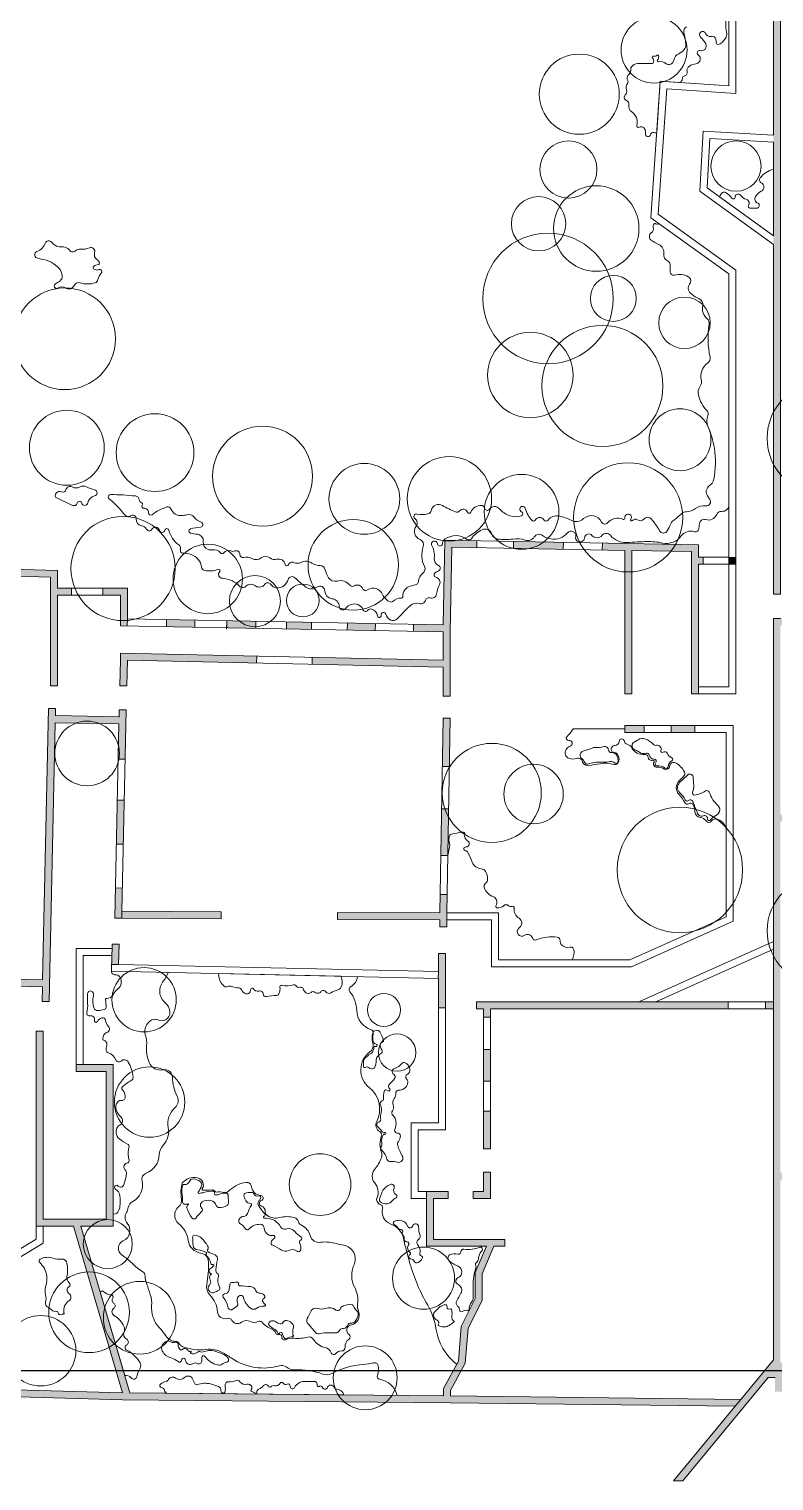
# Model space of a CAD drawing. Header units: millimetres. Extents: x 649586 to 788004, y 156365 to 293101.
# Drawn here: x 714818 to 740442, y 159830 to 209742 of the extents above; entities that cross this region are included whole.
import ezdxf

# ---------------------------------------------------------------- set-up
doc = ezdxf.new("R2010")
doc.units = ezdxf.units.MM
for name, color, linetype in [('archi', 7, 'Continuous'), ('rock', 30, 'Continuous'), ('坐标系', 7, 'Continuous')]:
    doc.layers.add(name, color=color, linetype=linetype)
for name, color, linetype, lineweight in [('archiw', 255, 'Continuous', 0), ('plant', 90, 'Continuous', 0), ('road', 50, 'Continuous', 0)]:
    doc.layers.add(name, color=color, linetype=linetype, lineweight=lineweight)

msp = doc.modelspace()

# ---------------------------------------------------------------- hatches: boundary and pattern name
at = {"layer": 'archiw', "lineweight": 15}
h = msp.add_hatch(color=0, dxfattribs=at)
h.dxf.hatch_style = 1
h.paths.add_polyline_path([(745074, 189484), (740422, 189484), (740422, 163992), (736991, 159830), (737308, 159838), (740238, 163391), (740478, 163391), (740478, 162896), (740718, 162896), (740718, 163662), (745074, 163662), (745074, 166763), (750120, 166763), (750120, 167003), (745074, 167003), (745074, 168699), (744834, 168699), (744834, 163902), (740662, 163902), (740662, 170189), (744834, 170189), (744834, 169639), (745074, 169639), (745074, 170429), (740662, 170429), (740662, 182509), (745074, 182509), (745074, 183411), (744834, 183411), (744834, 182749), (740662, 182749), (740662, 189244), (744834, 189244), (744834, 184523), (745074, 184523)])
h.paths.add_polyline_path([(740422, 190311), (740662, 190311), (740662, 221181), (740422, 221181)])
h = msp.add_hatch(color=0, dxfattribs=at)
h.dxf.hatch_style = 1
h.paths.add_polyline_path([(729359, 191932), (730222, 191916), (730227, 192156), (729124, 192176), (729069, 189262), (728045, 189281), (728041, 189041), (729066, 189022), (729065, 188043), (724561, 188143), (724556, 187902), (729065, 187800), (729065, 186811), (729305, 186811), (729305, 189017)])
h = msp.add_hatch(color=0, dxfattribs=at)
h.dxf.hatch_style = 1
h.paths.add_polyline_path([(733199, 192100), (731482, 192132), (731477, 191893), (733195, 191860)])
h = msp.add_hatch(color=0, dxfattribs=at)
h.dxf.hatch_style = 1
h.paths.add_polyline_path([(735551, 191817), (737606, 191778), (737606, 191343), (737606, 186893), (737846, 186893), (737846, 187133), (737846, 191343), (738011, 191343), (738011, 191583), (737846, 191583), (737846, 192014), (734542, 192075), (734538, 191835), (735308, 191821), (735311, 186893), (735551, 186893)])
h = msp.add_hatch(color=0, dxfattribs=at)
h.dxf.hatch_style = 1
h.paths.add_polyline_path([(710304, 191289), (707036, 191385), (706796, 191392), (706789, 191152), (706789, 187411), (707029, 187411), (707035, 191145), (710297, 191049)])
h.paths.add_polyline_path([(715796, 191128), (711860, 191243), (711853, 191004), (715556, 190895), (715556, 190285), (715556, 187158), (715796, 187158), (715796, 190285), (716278, 190285), (716278, 190525), (715796, 190525)])
h = msp.add_hatch(color=0, dxfattribs=at)
h.dxf.hatch_style = 1
h.paths.add_polyline_path([(739135, 191576), (738895, 191583), (738895, 191343), (739135, 191343)])
h = msp.add_hatch(color=0, dxfattribs=at)
h.dxf.hatch_style = 1
h.paths.add_polyline_path([(739135, 191576), (738895, 191583), (738895, 191343), (739135, 191343)])
h = msp.add_hatch(color=0, dxfattribs=at)
h.dxf.hatch_style = 1
h.paths.add_polyline_path([(718202, 190525), (717357, 190525), (717357, 190285), (717962, 190285), (717962, 189229), (718198, 189224), (718202, 189464)])
h.paths.add_polyline_path([(720524, 189421), (719550, 189439), (719546, 189199), (720520, 189181)])
h = msp.add_hatch(color=0, dxfattribs=at)
h.dxf.hatch_style = 1
h.paths.add_polyline_path([(722620, 189382), (721628, 189401), (721628, 189160), (722616, 189142)])
h.paths.add_polyline_path([(724537, 189346), (723680, 189362), (723675, 189122), (724532, 189106)])
h.paths.add_polyline_path([(726731, 189305), (725771, 189323), (725766, 189083), (726727, 189065)])
h = msp.add_hatch(color=0, dxfattribs=at)
h.dxf.hatch_style = 1
h.paths.add_polyline_path([(717968, 188291), (717962, 188051), (717942, 187158), (718182, 187158), (718202, 188045), (722647, 187945), (722652, 188186)])
h = msp.add_hatch(color=0, dxfattribs=at)
h.dxf.hatch_style = 1
h.paths.add_polyline_path([(715720, 185896), (717913, 185852), (717886, 184645), (718124, 184640), (718161, 186333), (717924, 186333), (717918, 186093), (715725, 186141), (715730, 186381), (715490, 186386), (715285, 177056), (710838, 177154), (710833, 176914), (715280, 176816), (715268, 176315), (715508, 176310)])
h = msp.add_hatch(color=0, dxfattribs=at)
h.dxf.hatch_style = 1
h.paths.add_polyline_path([(729305, 186056), (729065, 186056), (729035, 184391), (729275, 184387)])
h = msp.add_hatch(color=0, dxfattribs=at)
h.dxf.hatch_style = 1
h.paths.add_polyline_path([(735980, 185805), (735311, 185805), (735311, 185565), (735980, 185565)])
h.paths.add_polyline_path([(737720, 185805), (736911, 185805), (736911, 185565), (737720, 185565)])
h = msp.add_hatch(color=0, dxfattribs=at)
h.dxf.hatch_style = 1
h.paths.add_polyline_path([(718094, 183234), (717855, 183239), (717822, 181724), (718061, 181719)])
h.paths.add_polyline_path([(718029, 180214), (717789, 180219), (717766, 179174), (718006, 179173), (718011, 179413)])
h = msp.add_hatch(color=0, dxfattribs=at)
h.dxf.hatch_style = 1
h.paths.add_polyline_path([(729185, 179358), (729196, 179987), (728956, 179992), (728945, 179359), (725433, 179375), (725432, 179135), (728949, 179118), (728949, 178878), (729189, 178878), (729189, 179118)])
h.paths.add_polyline_path([(729249, 182930), (729009, 182934), (728980, 181332), (729220, 181327)])
h = msp.add_hatch(color=0, dxfattribs=at)
h.dxf.hatch_style = 1
h.paths.add_polyline_path([(721423, 179396), (718011, 179413), (718006, 179173), (721422, 179156)])
h = msp.add_hatch(color=0, dxfattribs=at)
h.dxf.hatch_style = 1
h.paths.add_polyline_path([(717914, 178281), (717674, 178286), (717674, 178132), (717665, 177892), (717659, 177585), (717899, 177585)])
h = msp.add_hatch(color=0, dxfattribs=at)
h.dxf.hatch_style = 1
h.paths.add_polyline_path([(729138, 177968), (728898, 177968), (728898, 177348), (728893, 177108), (728898, 177108), (728898, 176097), (729138, 176097)])
h = msp.add_hatch(color=0, dxfattribs=at)
h.dxf.hatch_style = 1
h.paths.add_polyline_path([(738871, 176300), (736380, 176300), (735793, 176300), (730449, 176300), (730209, 176300), (730209, 176060), (730449, 176060), (730449, 175770), (730689, 175770), (730689, 176060), (738871, 176060)])
h.paths.add_polyline_path([(740422, 176300), (740148, 176300), (740148, 176060), (740422, 176060)])
h = msp.add_hatch(color=0, dxfattribs=at)
h.dxf.hatch_style = 1
h.paths.add_polyline_path([(729233, 169779), (728490, 169779), (728490, 169539), (728490, 167896), (730550, 167896), (730166, 167001), (730166, 166104), (729684, 165141), (729590, 163945), (729072, 163006), (729072, 162757), (718283, 162863), (716604, 168586), (717707, 168586), (717707, 174149), (716680, 174149), (716440, 174149), (716440, 173909), (717467, 173909), (717467, 168826), (715307, 168826), (715307, 175297), (715067, 175297), (715067, 168826), (715067, 168586), (715307, 168586), (716353, 168586), (718032, 162865), (711474, 163048), (711497, 163862), (711497, 163862), (711257, 163869), (711234, 163055), (708939, 163119), (708933, 162879), (718032, 162625), (729312, 162515), (739107, 162397), (739300, 162631), (729310, 162755), (729312, 162944), (729825, 163875), (729920, 165076), (730406, 166047), (730406, 166951), (730811, 167896), (731188, 167896), (731188, 168136), (728730, 168136), (728730, 169539), (729233, 169539)])
h = msp.add_hatch(color=0, dxfattribs=at)
h.dxf.hatch_style = 1
h.paths.add_polyline_path([(730689, 172537), (730449, 172537), (730449, 171246), (730689, 171246)])
h.paths.add_polyline_path([(730689, 174668), (730449, 174668), (730449, 173572), (730689, 173572)])
h = msp.add_hatch(color=0, dxfattribs=at)
h.dxf.hatch_style = 1
h.paths.add_polyline_path([(730689, 169779), (730689, 170448), (730449, 170448), (730449, 169779), (730091, 169779), (730091, 169539), (730689, 169539)])

# ---------------------------------------------------------------- linework, layer by layer
at = {"layer": 'archi', "lineweight": 15}
for points in [[(740422, 206095), (738007, 206226), (737895, 204168), (740422, 202334), (740422, 190311), (740662, 190311), (740662, 221181), (740422, 221181), (740422, 206095)], [(702178, 211116), (700791, 208021), (702231, 205416), (704149, 203558), (704494, 199593), (707955, 199930), (708470, 194641), (707046, 191751), (707036, 191385), (715796, 191128), (715796, 190525), (718202, 190525), (718202, 189464), (729069, 189262), (729124, 192176), (737846, 192014), (737846, 191583), (738895, 191583), (738895, 201329), (736208, 203257), (736530, 207946), (738889, 207786), (738889, 210443)], [(739129, 210443), (739129, 207529), (736753, 207691), (736457, 203374), (739135, 201453), (739135, 191343), (739135, 186893), (737606, 186893), (737606, 191343), (737606, 191778), (735551, 191817), (735551, 186893), (735311, 186893), (735308, 191821), (729359, 191932), (729305, 189017), (729305, 186811), (729065, 186811), (729065, 187800), (718202, 188045), (718182, 187158), (717942, 187158), (717962, 188051), (717968, 188291), (729065, 188043), (729066, 189022), (717962, 189229), (717962, 190285), (715796, 190285), (715796, 187158), (715556, 187158), (715556, 190285), (715556, 190895), (707035, 191145)], [(740422, 205855), (738233, 205974), (738142, 204286), (740422, 202631), (740422, 205855)], [(740662, 189484), (740422, 189484), (740422, 178372), (735793, 176300), (730449, 176300), (730209, 176300), (730209, 176060), (730449, 176060), (730449, 171246), (730689, 171246), (730689, 176060), (740422, 176060), (740422, 163992), (739300, 162631), (729310, 162755), (729312, 162944), (729825, 163875), (729920, 165076), (730406, 166047), (730406, 166951), (730811, 167896), (731188, 167896), (731188, 168136), (728730, 168136), (728730, 169539), (729233, 169539), (729233, 169779), (728204, 169779), (728204, 171896), (729138, 171896), (729138, 177968), (728898, 177968), (728898, 177348), (717899, 177585), (717914, 178281), (717674, 178286), (717674, 178132), (716440, 178132), (716440, 173909), (717467, 173909), (717467, 168826), (715307, 168826), (715307, 175297), (715067, 175297), (715067, 168826), (715067, 168586), (715067, 168140), (711527, 165998)], [(717962, 188051), (717962, 188051)], [(710833, 176914), (715280, 176816), (715268, 176315), (715508, 176310), (715720, 185896), (717913, 185852), (717766, 179174), (718006, 179173), (721422, 179156), (721423, 179396), (718011, 179413), (718161, 186333), (717924, 186333), (717918, 186093), (715725, 186141), (715730, 186381), (715490, 186386), (715285, 177056), (710838, 177154)], [(715725, 186136), (715725, 186141)], [(717918, 186092), (717918, 186093)], [(718153, 185847), (718150, 185848)], [(728949, 179118), (728940, 179118), (728940, 179118)], [(730091, 169779), (730449, 169779), (730449, 170448), (730689, 170448), (730689, 169779), (730689, 169539), (730091, 169539), (730091, 169779)], [(708933, 162879), (718032, 162625), (729312, 162515), (739107, 162397), (736991, 159830), (737308, 159838), (740238, 163391), (740478, 163391)], [(739107, 162397), (729312, 162515)]]:
    msp.add_lwpolyline(points, dxfattribs=at)
for points in [[(737846, 191343), (737846, 187133), (738895, 187133), (738895, 191343)], [(728945, 179359), (729065, 186056), (729305, 186056), (729185, 179358), (730970, 179358), (730970, 177746), (735485, 177746), (738794, 179225), (738794, 185565), (735311, 185565), (735311, 185805), (739034, 185805), (739034, 179070), (735536, 177506), (730730, 177506), (730730, 179118), (729189, 179118), (729189, 179118), (729189, 178878), (728949, 178878), (728949, 179118), (725432, 179135), (725433, 179375)], [(729072, 162757), (729072, 163006), (729590, 163945), (729684, 165141), (730166, 166104), (730166, 167001), (730550, 167896), (728490, 167896), (728490, 169539), (727964, 169539), (727964, 172136), (728898, 172136), (728898, 177108), (717653, 177350), (717665, 177892), (716680, 177892), (716680, 174149), (717707, 174149), (717707, 168586), (716604, 168586), (718283, 162863)], [(740422, 176300), (736380, 176300), (740422, 178109)], [(711527, 164947), (711527, 165758), (711594, 165758), (715307, 168005), (715307, 168586), (716353, 168586), (718032, 162865), (711474, 163048), (711497, 163862)]]:
    msp.add_lwpolyline(points, close=True, dxfattribs=at)
at = {"layer": 'archiw', "lineweight": 15}
for p, q in [((730227, 192156), (730222, 191916)), ((731482, 192132), (731477, 191893)), ((733199, 192100), (733195, 191860)), ((734542, 192075), (734538, 191835)), ((738011, 191583), (738011, 191343)), ((716278, 190525), (716278, 190285)), ((717357, 190525), (717357, 190285)), ((718202, 189464), (718198, 189224)), ((719550, 189439), (719546, 189199)), ((720524, 189421), (720520, 189181)), ((721628, 189401), (721612, 189115)), ((721628, 189401), (721628, 189160)), ((722620, 189382), (722616, 189142)), ((723680, 189362), (723675, 189122)), ((724537, 189346), (724532, 189106)), ((725771, 189323), (725766, 189083)), ((726731, 189305), (726727, 189065)), ((728045, 189281), (728041, 189041)), ((722652, 188186), (722647, 187945)), ((724561, 188143), (724556, 187902)), ((737846, 187133), (737846, 186893)), ((735980, 185805), (735980, 185565)), ((736911, 185805), (736911, 185565)), ((737720, 185805), (737720, 185565)), ((717886, 184645), (718124, 184640)), ((729035, 184391), (729275, 184387)), ((717855, 183239), (718094, 183234)), ((729009, 182934), (729249, 182930)), ((717822, 181724), (718061, 181719)), ((728980, 181332), (729220, 181327)), ((717789, 180219), (718029, 180214)), ((728956, 179992), (729196, 179987)), ((718011, 179413), (718006, 179173)), ((729185, 179358), (729189, 179118)), ((740422, 178372), (740422, 178109)), ((717674, 178132), (717665, 177892)), ((717899, 177585), (717659, 177585)), ((728898, 177348), (728893, 177108)), ((735793, 176300), (736380, 176300)), ((738871, 176300), (738871, 176060)), ((740148, 176300), (740148, 176060)), ((740422, 176300), (740422, 176060)), ((728898, 176097), (729138, 176097)), ((730449, 175770), (730449, 175770)), ((730449, 175770), (730689, 175770)), ((730449, 174668), (730689, 174668)), ((716680, 174149), (716440, 174149)), ((730449, 173572), (730689, 173572)), ((730449, 172537), (730689, 172537)), ((728490, 169539), (728490, 169779)), ((715307, 168586), (715067, 168586)), ((739107, 162397), (739300, 162631))]:
    msp.add_line(p, q, dxfattribs=at)
msp.add_lwpolyline([(738895, 191583), (738895, 191343), (739135, 191343), (739135, 191576), (738895, 191583)], dxfattribs=at)
at = {"layer": 'plant', "lineweight": 15}
for centre, radius in [((736318, 209022), 1136), ((733745, 207502), 1377), ((733372, 204913), 980), ((739137, 205029), 864), ((734329, 202884), 1470), ((732345, 203047), 934), ((732672, 200481), 2244), ((734916, 200481), 790), ((716048, 199093), 1747), ((737363, 199642), 887), ((732062, 197847), 1469), ((734542, 197472), 2082), ((742149, 195675), 1941), ((737210, 195625), 1065), ((716119, 195348), 1289), ((719152, 195181), 1337), ((722852, 194369), 1719), ((726353, 193591), 1217), ((729277, 193591), 1451), ((735427, 192954), 1876), ((731759, 193144), 1286), ((718053, 191196), 1791), ((725972, 191321), 1557), ((720966, 190838), 1194), ((722590, 190075), 878), ((724237, 190099), 565), ((716817, 184839), 1111), ((730735, 183482), 1703), ((732174, 183444), 1022), ((737207, 180834), 2157), ((742075, 178744), 1867), ((718776, 176371), 1106), ((727026, 176022), 568), ((727480, 174556), 643), ((718965, 172854), 1211), ((724831, 170017), 1060), ((717527, 167975), 843), ((728389, 166803), 1067), ((716883, 165630), 1386), ((718624, 165441), 1249), ((715218, 164306), 1211), ((726383, 163376), 1098)]:
    msp.add_circle(centre, radius, dxfattribs=at)
at = {"layer": 'road', "lineweight": 15}
for points in [[(735311, 185685), (733537, 185685, -0.056639), (733319, 185411, 0.731144), (733383, 185287, -0.91761), (733435, 185091, 0.16629), (733289, 184975, 0.478373), (733392, 184667, 0.180131), (733644, 184667, -0.443978), (733858, 184556, 0.391264), (734072, 184419, -0.003327), (734470, 184488, -0.109214), (734945, 184462, 0.363836), (735086, 184526, 0.227054), (735086, 184766, 0.252251), (734928, 184881, -0.527614), (734851, 185035, -0.255072), (734979, 185116, 0.376568), (735116, 185253, -0.936591), (735300, 185253, 0.350849), (735390, 185155, -0.237694), (735557, 185035, 0.312682), (735989, 184808, -0.433165), (736117, 184702, 0.514956), (736267, 184607, -0.749174), (736318, 184543, 0.621506), (736417, 184364, -0.133082), (736682, 184304, 0.551552), (736853, 184402, -0.551813), (737054, 184518, -0.160207), (737360, 184200, -0.319183), (737334, 184050, 0.001031), (737180, 183895, 0.413214), (737180, 183427, -0.085476), (737373, 183153, 0.449893), (737517, 183111, -0.490636), (737678, 183052, -0.056452), (737723, 182830, 0.349422), (737898, 182643, -0.200497), (738120, 182511, 0.504237), (738280, 182511, -0.357492), (738526, 182573, -0.152323), (738754, 182365, 0.257449), (738794, 182340, 0.165688)], [(727483, 162772, 0.293988), (726877, 163326, -0.486139), (726803, 163462, 0.164013), (726830, 163795, 0.423719), (726662, 163892, -0.052363), (726322, 163834, 0.105492), (725246, 163529, -0.209231), (724929, 163505, 0.093737), (723961, 163653, -0.172725), (723659, 163749, 0.237662), (723429, 163791, -0.221844), (721808, 164040, 0.01874), (721487, 164237, 0.161324), (720911, 164350, -0.127438), (720083, 164457, -0.192093), (719999, 164536, 0.287101), (719861, 164627, -0.251576), (719523, 164818, 0.051673), (719314, 165084, -0.116123), (719079, 165477, -0.095462), (719035, 165853, 0.094888), (718990, 166238, 0.012997), (718869, 166592, -0.078192), (718809, 166885, 0.242978), (718732, 167020, -0.051754), (718366, 167313, 0.051291), (718019, 167592, -0.597393), (718059, 168086, 0.504667), (718196, 168690, -0.326625), (718166, 169055, 0.098346), (718231, 169228, -0.239559), (718385, 169441, 0.347582), (718707, 170141, -0.377257), (718848, 170411, 0.29992), (719299, 171041, -0.179355), (719441, 171383, 0.241025), (719609, 171978, -0.266946), (719840, 172664, 0.341773), (719914, 173051, -0.115744), (719751, 173713, 0.476405), (719433, 173965, -0.361719), (718955, 174212, -0.124468), (718864, 174805, 0.104232), (718825, 175150, -0.369367), (719040, 175678, -0.242613), (719249, 175678, 0.242613), (719510, 175678, 0.299436), (719663, 175951, 0.20364), (719501, 176269, -0.420529), (719444, 177019, 0.113755), (719600, 177308, -4.065075)], [(726116, 177168, -0.257044), (725896, 176830, 0.464227), (725858, 176650, -0.15761), (726093, 175999, 0.315212), (726584, 175344, -0.410172), (726646, 175223, 0.152378), (726646, 174889, -0.320218), (726545, 174582, 0.493946), (726521, 173358, -0.355139), (726778, 172186, 0.407007), (726888, 171838, -0.376485), (726943, 171692, 0.18256), (726943, 171118, -0.18256), (726943, 170941, -0.087713), (726711, 170550, 0.37133), (726711, 170074, -0.284288), (726790, 169577, 0.439689), (726901, 169335, -0.393782), (726974, 169205, 0.38257), (727263, 168663, -0.253824), (727699, 168170, 0.012488), (727921, 167307, 0.063147), (728531, 165876, -0.094666), (728816, 165072, 0.187703), (729529, 163834, 0.95023)], [(720090, 170076, 0.114555), (720063, 169523, -0.272166), (719965, 169253, 0.472257), (719965, 168680, -0.187274), (720294, 168094, 0.333529), (720722, 167666, -0.365745), (720992, 167364, -0.051353), (720933, 166580, 0.238558), (721039, 166224, -0.16765), (721304, 165641, 0.472753), (721636, 165418, -0.353101), (721797, 165351, 0.46362), (722124, 165285, -0.3032), (722435, 165310, 0.260145), (722691, 165310, -0.352987), (722836, 165285, 0.119531), (723167, 165053, -0.216843), (723308, 164909, 0.430095), (723412, 164863, -0.573403), (723511, 164789, 0.579716), (723652, 164685, -0.124333), (723942, 164735, 0.083555), (724405, 164776, -0.324999), (724596, 164702, 0.198993), (725006, 164416, -0.257698), (725209, 164238, 0.574094), (725366, 164209, -0.226781), (725573, 164300, 0.442838), (725693, 164425, -0.255061), (725826, 164710, 0.504188), (725826, 164863, -0.659687), (725906, 165203, 0.477662), (726155, 165652, -0.128411), (726122, 165909, 0.155346), (726014, 166499, -0.236188), (725995, 167247, 0.487404), (725645, 167939, 0.002888), (725144, 168035, 0.09199), (724856, 168035, -0.391385), (724487, 168268, 0.219976), (724194, 168619, -0.209851), (724085, 168745, 0.255309), (723942, 168883, 0.135918), (723440, 168883, -0.244645), (722988, 168979, -0.245116), (722941, 169088, 0.350137), (722812, 169280, -0.734433), (722812, 169469, 0.825771), (722792, 169643, -0.357928), (722471, 169950, 0.414533), (722287, 170095, 0.098462), (721931, 169978, 0.06023), (721663, 169782, -0.261469), (721523, 169747, 0.110045), (721261, 169760, -0.333825), (721206, 169789, 0.324902), (721114, 169838, -0.052662), (720801, 169828, -0.557588), (720779, 169869, 0.5085), (720616, 170252, 0.281269), (720090, 170076, 2.507714)]]:
    msp.add_lwpolyline(points, format="xyb", dxfattribs=at)
at = {"layer": 'rock', "lineweight": 15}
for points in [[(738597, 209233, 0.125265), (738793, 209465, 0.170483), (738812, 209638, -0.112932), (738812, 210157, 0.304354)], [(737438, 209814, 0.357062), (737343, 209622, -0.036251), (737409, 209208, -0.193635), (737356, 209038, -0.119726), (737164, 208891, 0.260245), (737001, 208676, -0.569333), (736720, 208558, 0.200804), (736474, 208619, -0.661422), (736437, 208679, 0.165665), (736476, 208812, 0.566534), (736426, 208839, -0.159458), (736297, 208810, 0.687525), (736266, 208749, -0.262108), (736299, 208607, -0.347391), (736221, 208552, 0.025642), (735756, 208552, 0.203025), (735540, 208447, 0.217931), (735518, 208371, -0.258926), (735440, 208168, 0.392732), (735414, 207968, -0.322228), (735414, 207892, 0.232075), (735372, 207639, -0.283973), (735329, 207481, 0.566975), (735372, 207284, -0.371804), (735447, 207155, 0.293121), (735556, 206892, -0.19756), (735734, 206616, -0.105638), (735729, 206435, 0.626938), (735813, 206365, -0.440757), (736007, 206283, -0.121728), (736021, 206145, 0.96348), (736200, 206112, -0.511455), (736349, 206176, 0.369452), (736409, 206186), (736530, 207946), (737143, 207905, 0.440554), (737290, 208045, -0.356895), (737350, 208121, 0.414328), (737453, 208283, -0.323826), (737532, 208469, -0.102754), (737761, 208548, 0.417929), (737907, 208740, 0.209952), (737835, 208856, -0.842254), (737900, 208999, 0.638716), (738096, 209235, 0.08118), (738006, 209364, -0.028316), (737903, 209484, -1.130607), (738089, 209593, 0.360022), (738292, 209490, -0.409615), (738441, 209397, -0.083192), (738449, 209284, 0.434553), (738512, 209213, 0.125165), (738597, 209233, -1.633222)], [(738570, 203975), (740422, 202631), (740422, 204917, 0.178216), (739969, 204624, 0.462269), (740007, 204456, -0.605056), (740007, 204168, 0.138239), (739806, 203979, 0.463502), (739882, 203756, -0.827688), (739849, 203583, -0.001261), (739616, 203583, -0.600161), (739567, 203675, 0.483029), (739502, 203881, -0.129506), (739290, 204033, 0.698163), (739106, 203968, -0.704162), (738994, 203929, 0.079951), (738788, 204117, 0.296711), (738675, 204117, 0.185114), (738572, 203974, 2.521981)], [(736495, 203051), (738895, 201329), (738895, 193399, -0.436464), (738638, 193161, 0.330482), (738471, 193055, -0.403059), (738093, 192880, 0.417472), (737891, 192780, 0.090748), (737863, 192584, -0.522282), (737704, 192463, 0.322992), (737255, 192318, -0.294404), (736613, 192073, 0.05791), (736076, 192123, 0.012346), (735384, 192090, -0.246977), (734815, 192338, 0.480532), (734532, 192338, -0.472747), (734182, 192334, 0.673573), (733926, 192251, -1.057898), (733621, 192290, 0.765196), (733344, 192423, -0.260131), (732767, 192212, -0.124133), (732484, 192334, 0.441772), (732198, 192282, -0.350267), (731881, 192171, 0.123017), (731458, 192210, -0.076661), (730940, 192210, -0.287385), (730734, 192388, 0.457159), (730406, 192532, 0.127225), (730033, 192221, -0.425959), (729882, 192199, 0.333828), (729131, 192212, 0.217301), (729036, 192045, -0.915746), (728869, 192045, 1.243733), (728673, 191983, -0.103011), (728757, 191727, -0.055117), (728757, 191548, 0.333689), (728902, 191303, -0.668223), (728902, 191113, 0.077071), (728774, 191035, 0.631296), (728810, 190897, -0.496365), (728937, 190641, 0.07988), (728836, 190317, -0.477848), (728619, 190187, 0.436163), (728456, 190105, -0.423841), (728245, 189992, 0.27932), (727934, 189919, 0.004172), (727477, 189462, -0.315565), (727262, 189423, -0.225589), (727087, 189631, 0.973241), (726936, 189596, -1.021695), (726801, 189572, 0.279401), (726607, 189801, 0.31532), (726472, 189761, -0.573419), (726303, 189785, 0.206009), (726130, 189956, 0.351761), (725708, 189823, -0.730873), (725491, 189886, 0.380167), (725234, 190160, -0.387729), (724994, 190423, 0.617844), (724720, 190559, -0.333338), (724343, 190559, -0.026179), (723961, 190879, 0.541777), (723732, 190822, -0.137306), (723578, 190599, -0.431803), (723127, 190655, 0.506995), (722932, 190655, -0.242116), (722737, 190558, -0.167505), (722591, 190610, 0.383779), (722278, 190592, -0.41703), (722060, 190592, 0.183198), (721469, 190862, -0.636073), (721377, 191097, 0.799663), (721331, 191166, -0.151642), (720850, 191134, -0.312172), (720752, 191244, 0.286519), (720401, 191676, 0.079307), (720101, 191728, -0.502938), (720026, 191831, 0.322865), (719967, 192011, -0.179236), (719631, 192513, 0.789957), (719487, 192513, -0.789957), (719302, 192513, 0.685416), (719047, 192548, -0.590162), (718862, 192548, 0.231989), (718689, 192669, -0.38857), (718504, 192901, 0.648281), (718307, 193005, -0.344607), (718163, 193005, -0.059104), (718031, 193135, 0.057513), (717573, 193593, -0.712118), (717624, 193737, -0.026081), (718479, 193690, -0.352061), (718610, 193559, 0.277553), (718679, 193468, -0.457546), (718711, 193374, 0.599817), (718777, 193268, -0.46024), (718926, 193116, 0.648381), (719049, 193047, -0.082053), (719562, 193312, -0.396983), (719700, 193247, 0.332636), (720074, 193014, 0.037587), (720252, 193043, -0.289073), (720499, 192960, 0.141119), (720739, 192793, -0.814684), (720717, 192618, 0.048062), (720368, 192557, 0.759889), (720368, 192415, 0.047082), (720612, 192372, -0.427129), (720812, 192125, 0.35168), (720979, 191851, 0.135691), (721116, 191840, -0.290269), (721399, 191730, 0.505181), (721519, 191730, -0.337713), (721756, 191800, 0.18568), (721898, 191800, -0.535409), (722074, 191676, 0.489565), (722198, 191574, -0.177878), (722504, 191534, 0.298723), (722799, 191563, -0.353144), (723106, 191563, 0.245611), (723343, 191515, -0.449581), (723627, 191337, 0.786867), (723745, 191328, -0.460896), (723929, 191405, 0.237511), (724175, 191405, -0.268751), (724550, 191383, 0.143733), (724836, 191295, -0.352226), (725005, 191156, 0.094691), (725119, 190880, 0.322809), (725417, 190766, -0.292797), (725853, 190626, 0.375755), (726012, 190601, -0.460606), (726292, 190512, 0.470564), (726466, 190461, -0.472968), (726978, 190306, 0.209354), (727248, 190048, 0.278185), (727327, 190063, -0.183079), (727631, 190182, 0.43011), (727680, 190234, -0.35115), (727932, 190594, -0.030172), (728095, 190631, 0.347095), (728211, 190757, -0.223267), (728366, 191035, 0.370044), (728422, 191261, -0.204323), (728378, 191952, 0.400431), (728270, 192190, -0.481785), (728134, 192654, 0.404572), (728092, 192915, -0.808198), (728163, 193070, 0.114384), (728541, 193073, 0.292996), (728660, 193197, -0.51866), (729035, 193363, 0.04434), (729489, 193143, 0.315427), (729628, 193178, -0.56525), (729902, 193131, 0.672187), (730010, 193129, -0.310666), (730380, 193365, -0.351714), (730483, 193275, 0.666386), (730658, 193238, -0.49147), (730993, 193254, 0.133937), (731355, 193007, 0.167439), (731756, 193007, 0.700215), (731759, 193144, -1.590085), (731886, 193264, 0.042955), (731985, 193026, 0.074198), (732110, 192854, 0.495984), (732239, 192870, -0.581951), (732526, 192868, 0.542141), (732671, 192859, -0.287604), (733046, 193002, -0.073466), (733463, 192855, 0.319801), (733891, 192912, -0.506468), (734512, 192794, 0.543376), (734717, 192768, -0.336625), (735252, 192886, 0.602613), (735317, 192935, -1.490462), (735519, 192890, 0.968733), (735579, 192844, -0.401391), (735750, 192867, 0.396645), (735963, 192894, -0.47047), (736230, 192894, -0.041081), (736510, 192491, 0.575036), (736773, 192491, 0.035514), (736890, 192730, -0.133962), (736967, 192831, 0.025917), (737258, 193078, -0.189228), (737430, 193147, 0.161234), (737747, 193255, -0.196648), (738091, 193347, 0.645582), (738234, 193577, 0.001056), (738153, 193696, -0.416217), (738218, 194035, 0.198265), (738372, 194265, 0.088959), (738393, 195332, 0.065601), (738168, 196090, -0.213172), (738168, 196454, 0.304846), (738140, 196614, -0.130323), (737842, 197155, -0.227419), (737905, 197462, 0.231061), (737944, 197659, -0.314543), (738164, 198262, 0.301361), (738244, 198467, -0.090682), (738211, 199592, 0.256714), (738142, 199780, -0.27261), (737991, 200231, 0.362251), (737866, 200469, -0.114073), (737540, 200700, -0.379568), (737540, 200970, 0.479825), (737496, 201227, 0.197009), (737020, 201283, -0.51937), (736870, 201406, 0.037043), (736870, 201643, 0.283104), (736767, 201785, -0.356249), (736653, 201998, 0.347721), (736479, 202333, -0.046848), (736222, 202479, -0.520599), (736222, 202736, 0.319984), (736289, 202925, -0.215222), (736305, 203031, -0.420224), (736372, 203045, 0.254842), (736452, 203038, -0.058586), (736495, 203051, -0.409988)], [(715240, 201832, -0.177849), (715855, 201507, -0.157458), (715963, 201266, -0.280116), (715876, 201079, -0.009732), (715726, 200984, 1.026233), (715818, 200842, -0.309623), (716071, 200842, 0.46547), (716371, 200926, -0.376581), (716575, 201017, 0.150405), (717090, 201017, 0.279574), (717190, 201129, -0.145862), (717303, 201349, 0.812979), (717219, 201470, -0.287421), (717041, 201499, -0.452451), (717041, 201582, -0.178911), (717203, 201645, 0.505012), (717241, 201698, 0.159148), (717154, 201816, -0.325923), (717076, 202058, 0.647786), (716897, 202220, -0.132952), (716591, 202175, 0.220029), (716431, 202123, -0.434747), (716209, 202138, 0.257215), (715923, 202255, -0.188666), (715713, 202310, -0.035044), (715564, 202436, 0.539635), (715389, 202396, -0.211122), (715088, 202090, 0.679203), (715088, 201876, 0.046438), (715240, 201832, 0.239071)], [(715729, 193652), (716311, 193368, 0.483967), (716476, 193447, -0.799376), (716635, 193447, 0.826131), (716840, 193454, -0.317046), (717071, 193691, 0.830148), (717071, 193903, -0.079021), (716794, 194002, 0.255616), (716582, 194002, -0.255616), (716298, 194002, 0.507072), (716086, 193903, -0.502199), (715934, 193830, 0.684998), (715729, 193652, 5.712951)], [(735583, 185191, 0.467466), (735680, 184950, -0.075073), (735813, 184883, 0.239291), (736043, 184850, -0.464831), (736149, 184787, 0.369931), (736318, 184643, -0.700105), (736367, 184507, 0.725633), (736403, 184418, -0.16802), (736703, 184338, 0.606481), (736805, 184393, -0.303555), (736927, 184582, 0.658073), (736927, 184690, -0.191442), (736763, 184853, 0.500935), (736636, 184883, -0.758352), (736556, 184939, 0.573743), (736401, 185119, -0.26138), (736287, 185157, 0.126916), (736021, 185335, 0.220318), (735769, 185310, 0.019024), (735583, 185191, 7.091259)], [(734162, 185008), (733899, 184932, 0.360816), (733775, 184749, 0.195471), (733812, 184680, -0.097032), (733946, 184513, 0.372873), (734043, 184474, -0.102498), (734503, 184537, 0.073735), (734747, 184556, -0.216127), (734978, 184509, 0.537542), (735070, 184544, 0.167862), (735048, 184751, 0.303419), (734848, 184871, -0.410249), (734748, 184960, 0.462771), (734597, 185073, -0.068514), (734264, 185043, 0.189583), (734162, 185008, 2.022238)], [(737459, 184076), (737198, 183835, 0.437), (737198, 183498, -0.089449), (737390, 183243, 0.489912), (737503, 183221, -0.517185), (737651, 183185, 0.001432), (737817, 182772, 0.420958), (738010, 182693, -0.574221), (738160, 182583, 0.751245), (738246, 182548, -0.119212), (738444, 182703, 0.283281), (738578, 182902, 0.217195), (738525, 183033, -0.118697), (738217, 183504, 0.487097), (738082, 183549, -0.11167), (737711, 183408, -0.592684), (737640, 183503, 0.125038), (737685, 183747, 0.008562), (737660, 184036, 0.739529), (737459, 184076, 1.246918)], [(729233, 182037), (729185, 179358), (730970, 179358), (730970, 177746), (733512, 177746), (733557, 177925, 0.169034), (733538, 178134, 0.368064), (733437, 178182, -0.267403), (733137, 178262, -0.217233), (733084, 178402, 0.388917), (732989, 178522, 0.139042), (732277, 178434, -0.428664), (732131, 178498, 0.493474), (731853, 178585, -0.969157), (731670, 178829, 0.193845), (731765, 178999, 0.309135), (731675, 179177, -0.313979), (731505, 179519, 0.575091), (731425, 179583, -0.2862), (731313, 179604, 0.391083), (731138, 179604, -0.233952), (730911, 179537, -0.495404), (730879, 179600, 0.184698), (730895, 179807, 0.243875), (730789, 179916, -0.233555), (730475, 180230, -0.333254), (730524, 180378, 0.249017), (730593, 180514, 0.120903), (730524, 180780, 0.254128), (730376, 180876, -0.283094), (730058, 181107, 0.008766), (729916, 181438, 0.271006), (729832, 181497, -1.042863), (729849, 181624, 0.275408), (729926, 181654, 0.239298), (729952, 181781, 0.213432), (729903, 181840, -0.351243), (729804, 182050, 0.549102), (729718, 182140, -0.003624), (729353, 182069, 0.225153), (729297, 182028, 0.195088), (729271, 181806, -0.136464), (729271, 181563, 0.028689), (729220, 181327, 2.961923)], [(717707, 169013), (717707, 174149), (716680, 174149), (716680, 177892), (717665, 177892), (717653, 177350, 0.462728), (717784, 177234, -0.300823), (717940, 177160, -0.158782), (717991, 176941, -0.223208), (717878, 176746, 0.133841), (717714, 176551, -0.308515), (717496, 176420, 0.467277), (717450, 176372, -0.022984), (717469, 176119, -0.358287), (717404, 176036, -0.038329), (717183, 176003, -0.337228), (717048, 176092, -0.153329), (717034, 176504, 0.262167), (716999, 176644, 0.654244), (716834, 176585, 0.03466), (716834, 176240, -0.079029), (716807, 175930, 0.578862), (716921, 175820, -0.590634), (717066, 175674, 0.871857), (717172, 175627, -0.179889), (717327, 175747, -0.46914), (717445, 175671, 0.171003), (717546, 175466, -0.563555), (717496, 175249, 0.193593), (717397, 175167, 0.104409), (717354, 175016, 0.383556), (717379, 174983, -0.442354), (717493, 174802, 0.087367), (717475, 174632, 0.316088), (717542, 174550, -0.241238), (717806, 174307, 0.541955), (717982, 174266, -0.488679), (718233, 174230, -0.107504), (718396, 173713, -0.300391), (718337, 173601, 0.069955), (718029, 173375, 0.420657), (718029, 173279, -0.227494), (718126, 173014, -0.434582), (717989, 172910, 0.271233), (717873, 172866, 0.264894), (717825, 172569, 0.120328), (717977, 172344, -0.502472), (717952, 172077, 0.288926), (717811, 171795, 0.209938), (717927, 171588, 0.037038), (718226, 171396, -0.351292), (718258, 171320, 0.139332), (718258, 170873, -0.447634), (718181, 170752, 0.362114), (718081, 170635, 0.187452), (718116, 170540, -0.252555), (718165, 170329, -0.00491), (718075, 170010, -0.593984), (717888, 169970, 1.212788), (717798, 169856, -0.259546), (717945, 169635, -0.040244), (717945, 169272, -0.136796), (717869, 169066, -0.3265), (717707, 169013, -3.263044)], [(721337, 177271), (725544, 177180, -0.282819), (725529, 176774, -0.179798), (725444, 176713, 0.06479), (725202, 176609, -0.384629), (725026, 176646, 0.506254), (724851, 176646, -0.440387), (724660, 176625, 0.377572), (724518, 176625, -0.377572), (724332, 176625, -0.130951), (724249, 176749, 0.422055), (724141, 176800, -0.383208), (723991, 176860, 0.376745), (723921, 176888, -0.139166), (723512, 176866, 0.551763), (723447, 176801, -0.112921), (723447, 176698, -0.017947), (723414, 176576, -0.324002), (723341, 176520, 0.044161), (722984, 176481, -0.455534), (722876, 176564, 0.485043), (722720, 176673, -0.356945), (722524, 176754, 0.790483), (722446, 176733, -0.267825), (722368, 176588, -0.225158), (722278, 176579, -0.214618), (722122, 176726, 0.285423), (722048, 176779, -0.066469), (721765, 176837, 0.215209), (721656, 176827, -0.291962), (721536, 176834, -0.198917), (721354, 177125, -0.022168), (721337, 177271, -0.736903)], [(726508, 174488, -0.170396), (726434, 174410, 0.33636), (726318, 174196, -0.075409), (726318, 174091, 0.6365), (726385, 174046, -0.306212), (726502, 174040, 0.172859), (726635, 173999, 0.301904), (726717, 174059, 0.087036), (726757, 174273, -0.167637), (726809, 174421, -0.075291), (726939, 174541, 0.422699), (726957, 174648, -0.121389), (726897, 174798, -0.37647), (726974, 174916, 0.42263), (727010, 174982, 0.049574), (726889, 175266, 0.362304), (726756, 175318, 0.023577), (726682, 175290, 0.286501), (726660, 175257, -0.031361), (726643, 175094, 0.180058), (726683, 174889, 0.243259), (726758, 174843, -1.094645), (726746, 174770, 0.434871), (726684, 174730, -0.075254), (726627, 174565, -0.240239), (726549, 174509, 0.23331), (726508, 174488, 24.14013)], [(727010, 171744, 0.205527), (726955, 171444, -0.198947), (726937, 171342, 0.354963), (726955, 171197, -0.139958), (727130, 170894, 0.397984), (727267, 170807, -0.136691), (727479, 170789, 0.336706), (727651, 170842, 0.304316), (727657, 171010, -0.065128), (727500, 171357, -0.241753), (727526, 171502, 0.147871), (727596, 171689, 0.461786), (727491, 171791, -0.562613), (727398, 171916, 0.121291), (727439, 172198, 0.119565), (727392, 172330, 0.067355), (727341, 172391, -0.373762), (727319, 172557, 0.23222), (727345, 172751, -0.249454), (727383, 172983, 0.188312), (727433, 173156, -0.451353), (727530, 173259, 0.343308), (727842, 173485, 0.265223), (727801, 173655, -0.501891), (727827, 173805, 0.332047), (727921, 173993, 0.259279), (727739, 174216, 0.335701), (727654, 174193, -0.162108), (727389, 174014, 0.660248), (727363, 173811, -0.448697), (727392, 173661, -0.046662), (727227, 173482, 0.444353), (727227, 173309, -0.965519), (727173, 173244, 0.18583), (727083, 173272, 0.342501), (727029, 173224, 0.06576), (727016, 172960, -0.392181), (726963, 172892, 0.479985), (726902, 172785, -0.178202), (726911, 172391, 0.165476), (726911, 172287, -0.435949), (726847, 172167, 0.62316), (726813, 172004, -0.09121), (726941, 171862, 0.309465), (727055, 171810, -1.57258), (727040, 171753, 0.545852), (727010, 171744, 2.241425)], [(720272, 169314, 0.211364), (720258, 169192, 0.08169), (720420, 168872, 0.508578), (720563, 168872, -0.046963), (720754, 169088, 0.433169), (720754, 169220, -0.501384), (720777, 169425, -0.189432), (721072, 169471, -0.262601), (721258, 169303, 0.299022), (721355, 169227, 0.182189), (721631, 169305, 0.261845), (721682, 169418, -0.008304), (721664, 169669, 0.340292), (721620, 169719, 0.164042), (721378, 169689, -0.138651), (721233, 169664, -0.522851), (721196, 169731, 0.53508), (721161, 169791, 0.091258), (720830, 169751, -0.042724), (720673, 169717, -0.686139), (720642, 169773, 0.115129), (720753, 169987, 0.300561), (720705, 170124, 0.144752), (720474, 170212, 0.33776), (720335, 170122, -0.367372), (720170, 170027, 0.374264), (720096, 169983, 0.111187), (720075, 169770, -0.023034), (720103, 169413, 0.414699), (720177, 169344, 0.026638), (720297, 169354, -0.651685), (720305, 169340, -0.153878), (720287, 169326, 0.170819), (720271, 169312, 5.804001)], [(722462, 169750, 0.110365), (722246, 169717, 0.363977), (722206, 169645, 0.091403), (722279, 169462, 0.240506), (722436, 169368, -0.562723), (722466, 169309, 0.056106), (722337, 169030, -0.311476), (722194, 168922, 0.421128), (722030, 168739, 0.272964), (722071, 168678, -0.160059), (722260, 168500, 0.512318), (722375, 168485, -0.211619), (722773, 168654, -0.397625), (722912, 168519, 0.209005), (723009, 168321, 0.235366), (723209, 168272, -0.895377), (723248, 168160, 0.226717), (723144, 168032, 0.368337), (723192, 167937, -0.049337), (723507, 167766, 0.274169), (723747, 167752, -0.289132), (724046, 167725, 0.555684), (724166, 167771, 0.181657), (724128, 167991, -0.445168), (724167, 168112, 0.584406), (724176, 168210, -0.067588), (723965, 168402, 0.313452), (723639, 168491, -0.383328), (723469, 168561, 0.216805), (723144, 168832, 0.071618), (722919, 168861, -0.816178), (722904, 168928, 0.499093), (722924, 169014, -0.016094), (722729, 169260, -0.227758), (722700, 169413, -0.145232), (722753, 169500, 0.28132), (722784, 169607, 0.427586), (722737, 169632, -0.36145), (722541, 169712, 0.327898), (722462, 169750, 1.821948)], [(726955, 169730), (726877, 169530, 0.400448), (726929, 169402, 0.105135), (727132, 169359, 0.218869), (727271, 169423, -0.084056), (727443, 169565, 0.576414), (727443, 169669, -0.394008), (727373, 169898, 0.706023), (727251, 170023, 0.108276), (726987, 169823, 0.18991), (726955, 169730, 1.456015)], [(727856, 167925, 0.386792), (727922, 167694, -0.558226), (727922, 167620, 0.698447), (727954, 167464, -0.244571), (728061, 167386, 0.440076), (728210, 167343, 0.113384), (728346, 167476, 0.521595), (728305, 167574, -0.467585), (728262, 167657, 0.201214), (728262, 167810, 0.048593), (728182, 167959, -0.405151), (728213, 168135, 0.345071), (728264, 168307, -0.10639), (728220, 168562, 0.876191), (728016, 168599, -0.732145), (727833, 168599, 0.327528), (727570, 168790, 0.1006), (727377, 168750, 0.660635), (727377, 168646, -0.157938), (727503, 168535, 0.24983), (727612, 168470, -0.553663), (727664, 168376, 0.408792), (727693, 168273, -0.361365), (727722, 168195, 0.498821), (727820, 168049, -0.706882), (727856, 167925, -6.961405)], [(721054, 166916, 0.259875), (721051, 166737, -0.327729), (721026, 166566, 0.513135), (721068, 166316, 0.206728), (721191, 166311, 0.04109), (721343, 166384, 0.4137), (721374, 166500, -0.211823), (721335, 166862, 0.335938), (721300, 166961, -0.28308), (721242, 167087, -0.02271), (721300, 167443, 0.358924), (721217, 167600, -0.008089), (720984, 167704, -0.448982), (720961, 167778, 0.281925), (720961, 167910, 0.049735), (720768, 168165, 0.216321), (720505, 168275, 0.407665), (720446, 168214, 0.020158), (720460, 167930, 0.375552), (720627, 167771, -0.125187), (720908, 167685, -0.513565), (720913, 167627, 0.465279), (720913, 167586, -0.183559), (721070, 167303, 0.527965), (721134, 167271, -0.86332), (721170, 167226, -0.059163), (721062, 167136, 0.446278), (721037, 166984, 0.155078), (721090, 166949, -1.086011), (721080, 166924, 0.387801), (721054, 166916, 5.344393)], [(729281, 167606, 0.483503), (729288, 167377, 0.058706), (729575, 167213, -0.659856), (729575, 166819, 0.659856), (729575, 166583, -0.447273), (729676, 166283, 0.002827), (729530, 166022, 0.350822), (729561, 165842, -0.197041), (729631, 165699, 0.589397), (729719, 165657, -0.238149), (729906, 165687, 0.507598), (729952, 165721, -0.170347), (730043, 165981, 0.186612), (730098, 166153, -0.045184), (730118, 166874, -0.063556), (730180, 167123, 0.18822), (730180, 167261, -0.34856), (730203, 167334, 0.24639), (730282, 167484, -0.199344), (730383, 167726, 0.377817), (730392, 167850, 0.336941), (730333, 167866, -0.133122), (729772, 167799, 0.467741), (729671, 167709, -0.477859), (729579, 167629, 0.128621), (729281, 167606, 6.789941)], [(716019, 165614, -0.312528), (716191, 166023, 0.548708), (716191, 166277, -0.548708), (716191, 166507, 0.497308), (716201, 166638, -0.25072), (716124, 166848, 0.070294), (716124, 167310, 0.4029), (715934, 167459, -0.10547), (715652, 167489, 0.201707), (715200, 167453, 0.519202), (715185, 167341, -0.174297), (715426, 166874, -0.055979), (715430, 166700, -0.055073), (715395, 166533, 0.144845), (715388, 166233, -0.132535), (715388, 165969, 0.357003), (715459, 165811, -0.081977), (715607, 165705, 0.250328), (715744, 165662, -0.445803), (715819, 165605, 0.503987), (715915, 165547, -0.079286), (716000, 165566, 0.638479), (716019, 165614, -0.403357)], [(718109, 163456), (717278, 166289, -0.799406), (717382, 166347, 0.200007), (717639, 166224, -0.57006), (717697, 166112, 0.417747), (717740, 165935, -0.565559), (717740, 165770, 0.565559), (717740, 165524, -0.151943), (718088, 165134, -0.216418), (718088, 164958, 0.4034), (718179, 164701, -0.618257), (718179, 164509, 0.618257), (718179, 164327, -0.146939), (718638, 163895, -0.268106), (718638, 163708, 0.081591), (718531, 163424, -0.641074), (718328, 163376, 0.286859), (718109, 163456, -3.760927)], [(721791, 165718), (721957, 165831, 0.362132), (721992, 165954, -0.211262), (721992, 166133, -0.275432), (722101, 166211, -0.374424), (722196, 166140, 0.182126), (722439, 165767, 0.327584), (722650, 165767, -0.189884), (722904, 165834, 0.746963), (722935, 165908, -0.112233), (722854, 166014, -0.410994), (722882, 166091, 0.525725), (722904, 166221, 0.19217), (722738, 166288, -0.311608), (722622, 166369, 0.280929), (722442, 166510, 0.01697), (722062, 166541, -0.512394), (722023, 166601, 0.568451), (721974, 166664, -0.024551), (721780, 166650, 0.340165), (721736, 166614, 0.027668), (721697, 166399, -0.361535), (721547, 166258, 0.614434), (721499, 166146, -0.133487), (721651, 165813, 0.430212), (721791, 165718, 0.276887)], [(724708, 164904), (724418, 165228, -0.296954), (724390, 165410, -0.014879), (724522, 165679, -0.375475), (724737, 165761, 0.17755), (725012, 165761, -0.257463), (725369, 165706, 0.498884), (725528, 165750, -0.221769), (725633, 165849, -0.05156), (725880, 165904, -0.352885), (725984, 165838, 0.135907), (726085, 165691, -0.283028), (726139, 165527, -0.127241), (726021, 165303, -0.262979), (725889, 165260, 0.395001), (725782, 165193, -0.321063), (725640, 165077, 0.257247), (725461, 164963, -0.272927), (725401, 164927, -0.002897), (725092, 164927, 0.062992), (724841, 164897, -0.149868), (724708, 164904, -1.672289)], [(728952, 165819), (728785, 165658, 0.450458), (728796, 165397, 0.033998), (728873, 165343, -0.411488), (728901, 165229, 0.43437), (728921, 165161, 0.154519), (729131, 165127, 0.106619), (729271, 165179, 0.008289), (729435, 165289, 0.524945), (729435, 165323, -0.276001), (729362, 165485, 0.055246), (729362, 165700, 0.506357), (729288, 165743, -0.591444), (729202, 165808, 0.701085), (729077, 165876, -0.172862), (728981, 165838, 0.268603), (728952, 165819, 0.721324)], [(723063, 165194, 0.091835), (723258, 165047, -0.206973), (723374, 164911, 0.741728), (723429, 164911, -0.741728), (723524, 164911, 0.038959), (723579, 164768, 0.395751), (723670, 164733, -0.06921), (723890, 164789, 0.895327), (723890, 164841, -0.08515), (723911, 165099, 0.246604), (723880, 165232, 0.121131), (723726, 165340, 0.375079), (723552, 165277, -0.415907), (723415, 165239, -0.003983), (723276, 165319, 0.271111), (723122, 165319, 0.209304), (723060, 165233, 0.151015), (723063, 165194, 1.625994)], [(719594, 164643, 0.221668), (719402, 164498, 0.249254), (719402, 164296, 0.213949), (719705, 164060, -0.126653), (719944, 163932, 0.655921), (720065, 163986, -1.008253), (720197, 163986, 0.384302), (720328, 163838, 0.166479), (720480, 163872, -0.281312), (720604, 163872, 0.576535), (720759, 163956, 0.013649), (720759, 164077, -0.741868), (720870, 164114, 0.180256), (721305, 163818, 0.218752), (721463, 163848, -0.104192), (721625, 163919, 0.476609), (721679, 164023, 0.175776), (721547, 164161, 0.04622), (721217, 164289, 0.168623), (720803, 164266, -0.206581), (720722, 164267, 0.281949), (720607, 164252, -0.245503), (720385, 164209, -0.746987), (720385, 164248, 1.045665), (720372, 164287, -0.382358), (720286, 164318, 0.483005), (720094, 164354, -0.391446), (720007, 164357, -0.227135), (719952, 164510, 0.578531), (719826, 164599, -0.287248), (719667, 164621, 0.201359), (719594, 164643, 2.162194)], [(719563, 162850), (725648, 162790, 0.344561), (725407, 162982, -0.312014), (725318, 163045, 0.698334), (725083, 163045, -0.698334), (724915, 163045, 0.497922), (724795, 163082, -0.709344), (724727, 163129, 0.506923), (724628, 163254, -0.018766), (724308, 163254, 0.221414), (724010, 163129, 0.07121), (723949, 163039, -0.793328), (723806, 163071, 0.223233), (723762, 163162, 0.356936), (723701, 163162, -0.460307), (723564, 163187, 0.572488), (723455, 163187, -0.329455), (723258, 163103, 0.255646), (723131, 163068, -0.530411), (723053, 163084, 0.569732), (722887, 163109, -0.131246), (722714, 162984, 0.371221), (722655, 162873, -0.780283), (722593, 162843, 0.198404), (722472, 162904, -0.662641), (722454, 162959, 0.451646), (722454, 163109, 0.025679), (722411, 163143, 0.245692), (722325, 163155, -0.352471), (722073, 163242, 0.362698), (721943, 163285, -0.108762), (721685, 163242, 0.483985), (721563, 163104, -0.089823), (721563, 162911, -0.965269), (721421, 162931, 0.335374), (721333, 163079, 0.036342), (721065, 163166, 0.147987), (720609, 163141, -0.412889), (720520, 163182, 0.060561), (720426, 163366, 0.475591), (720170, 163389, -0.380819), (719854, 163366, 0.446347), (719620, 163322, -0.192647), (719530, 163255, 0.101033), (719340, 163160, 0.666228), (719373, 163040, -0.320982), (719481, 162940, 0.274584), (719563, 162850, 0.227639)]]:
    msp.add_lwpolyline(points, format="xyb", dxfattribs=at)
at = {"layer": '坐标系'}
msp.add_lwpolyline([(657576, 163625), (788004, 163625)], dxfattribs=at)

doc.saveas('drawing.dxf')
